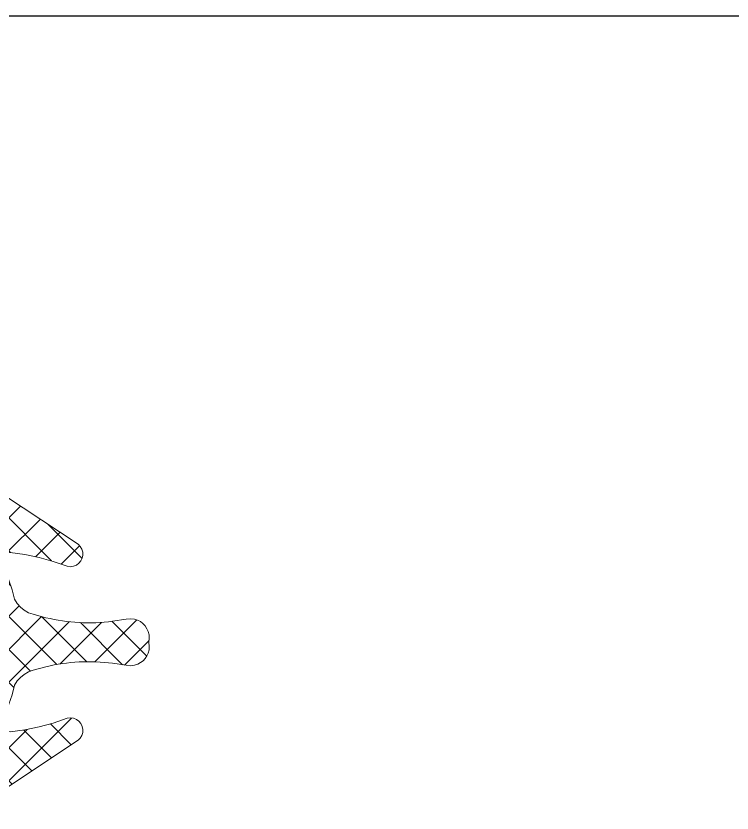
# Model space of a CAD drawing. Header units: millimetres. Extents: x 1744 to 18744, y -2272 to 2782.
# Drawn here: x 5195.6 to 5257.2, y 1774.2 to 1842.8 of the extents above; entities that cross this region are included whole.
import ezdxf

# ---------------------------------------------------------------- set-up
doc = ezdxf.new("R2010")
doc.units = ezdxf.units.MM
doc.linetypes.add('HIDDEN', pattern=[0.375, 0.25, -0.125])
for name, color, linetype, lineweight in [('2', 3, 'HIDDEN', 13), ('Уплотнители', 1, 'Continuous', 20), ('Штриховка', 1, 'Continuous', 5)]:
    doc.layers.add(name, color=color, linetype=linetype, lineweight=lineweight)

# ---------------------------------------------------------------- blocks, each defined once
blk = doc.blocks.new('Adifoam 530.082')
at = {"layer": 'Штриховка', "lineweight": 5}
h = blk.add_hatch(dxfattribs=at)
h.set_pattern_fill('ANSI37', color=256, scale=16, style=0)
h.set_pattern_definition([(45, (-11767.11427816318, 3725.758192763536), (-1.414213562373094, 1.414213562373094), []), (135, (-11767.11427816318, 3725.758192763536), (-1.414213562373094, -1.414213562373094), [])])
h.paths.add_polyline_path([(-49.05925030256549, 9.237499111162832), (-49.25513905690241, 9.272067714916828), (-49.60338573170156, 9.402660218061557), (-49.9298669891832, 9.59854897201876), (-50.19105199528532, 9.859733978308213), (-50.40870616712709, 10.18621523540923), (-50.56106408720916, 10.53446191020839), (-50.88754534468989, 11.57920193460586), (-51.2575574368093, 12.60217654206644), (-51.45344619114621, 12.86336154759692), (-51.69286578011814, 13.08101571925135), (-51.99758162047327, 13.21160822239608), (-52.30229746082568, 13.2769044739689), (-52.62877871830824, 13.2769044739689), (-52.93349455885437, 13.16807738852139), (-53.21644498207843, 12.99395405074165), (-53.43409915373467, 12.75453446214942), (-53.7388149940889, 11.49214026609616), (-53.9564691659325, 10.20798065310646), (-54.0435308344422, 8.902055622420447), (-54.0435308344422, 3.351874244087865), (-51.93228536909099, 0.3700120917360437), (-49.05925030256549, 0.3700120917360437)])
edge = h.paths.add_edge_path()
edge.add_line((-39.22128174138561, 10.99153567121539), (-40.30955259984692, 11.51390568303395))
edge.add_line((-40.30955259984692, 11.51390568303304), (-41.35429262405703, 12.12333736412165))
edge.add_line((-41.35429262405613, 12.12333736412256), (-42.37726723113701, 12.79806529602501))
edge.add_line((-42.37726723113701, 12.79806529602501), (-42.61668681991795, 12.92865779916974))
edge.add_spline(control_points=[(-42.61668681991795, 12.92865779916883), (-43.34111245484018, 13.2776299877396), (-44.19830713440842, 12.63736396643208), (-44.07496977030768, 11.84038694089531)], knot_values=[0, 0, 0, 0, 1, 1, 1, 1], degree=3, periodic=0)
edge.add_line((-44.07496977030768, 11.84038694089531), (-44.07496977030768, 11.81862152319809))
edge.add_line((-44.07496977030768, 11.81862152319809), (-44.07496977030768, 11.70979443775149))
edge.add_line((-44.07496977030768, 11.70979443775059), (-44.09673518762612, 11.36154776295143))
edge.add_line((-44.09673518762518, 11.36154776295143), (-44.20556227345239, 11.01330108815227))
edge.add_line((-44.20556227345332, 11.01330108815227), (-44.33615477640706, 10.70858524798814))
edge.add_line((-44.33615477640706, 10.70858524798814), (-44.88029020573503, 10.25151148698205))
edge.add_spline(control_points=[(-44.88029020573594, 10.25151148698205), (-45.78282950436642, 9.545949214103077), (-47.02454655394832, 9.154534461932595), (-48.16686819843835, 9.1632406287099)], knot_values=[0, 0, 0, 0, 1, 1, 1, 1], degree=3, periodic=0)
edge.add_line((-48.16686819843835, 9.1632406287099), (-48.885126965165, 9.20677146334492))
edge.add_line((-48.88512696516682, 9.20677146334492), (-49.05925030256639, 9.237499111163288))
edge.add_line((-49.05925030256549, 9.237499111162832), (-49.05925030256549, 0.3700120917358163))
edge.add_line((-49.05925030256549, 0.3700120917360437), (-39.2212817413847, 0.3700120917360437))
edge.add_line((-39.22128174138561, 0.3700120917360437), (-39.22128174138561, 10.99153567121539))
edge = h.paths.add_edge_path()
edge.add_line((-12.10157194680323, 5.702539298413284), (-12.64570737613121, 7.313180169265022))
edge.add_line((-12.64570737613212, 7.313180169265247), (-12.62394195900468, 7.552599757857477))
edge.add_line((-12.62394195900379, 7.552599757856566), (-12.53688029030309, 7.770253930271338))
edge.add_line((-12.53688029030491, 7.770253930271338), (-12.40628778735117, 7.944377267290747))
edge.add_line((-12.40628778734935, 7.944377267290747), (-12.1886336156931, 8.053204352737566))
edge.add_line((-12.1886336156931, 8.053204352737337), (-11.9709794438495, 8.09673518737236))
edge.add_line((-11.9709794438495, 8.09673518737236), (-10.7303506653061, 7.922611850352947))
edge.add_line((-10.7303506653061, 7.922611850352947), (-9.489721886569898, 7.661426844063271))
edge.add_line((-9.489721886571717, 7.661426844063496), (-8.270858524772848, 7.334945586201455))
edge.add_line((-8.270858524771027, 7.334945586202137), (-7.073760580479754, 6.921402659830391))
edge.add_line((-7.073760580480666, 6.921402659830162), (-6.812575574383116, 6.87787182595548))
edge.add_line((-6.812575574384027, 6.87787182595639), (-6.529625151156324, 6.921402659830846))
edge.add_spline(control_points=[(-6.529625151155414, 6.921402659830162), (-5.801934703880758, 7.079927448868602), (-5.434824667610881, 8.059008464428185), (-5.963724304701826, 8.619105199191836)], knot_values=[0, 0, 0, 0, 1, 1, 1, 1], degree=3, periodic=0)
edge.add_line((-5.963724304701826, 8.619105199191836), (-6.137847642101405, 8.814993953908468))
edge.add_line((-6.137847642101405, 8.814993953908468), (-12.47158403892081, 13.01571946767944))
edge.add_spline(control_points=[(-12.4715840389199, 13.01571946767944), (-13.13542926254376, 13.66178960067464), (-14.12756952845666, 13.35525997570357), (-14.32164449836455, 12.47158403892081)], knot_values=[0, 0, 0, 0, 1, 1, 1, 1], degree=3, periodic=0)
edge.add_line((-14.32164449836455, 12.47158403892081), (-14.34340991549197, 12.16686819799633))
edge.add_line((-14.34340991549288, 12.16686819799633), (-14.2781136639187, 10.53446191020748))
edge.add_line((-14.2781136639187, 10.53446191020839), (-14.256348246794, 10.27327690467928))
edge.add_spline(control_points=[(-14.25634824679218, 10.27327690467928), (-14.25417170509718, 9.70991535680514), (-14.81680773882181, 9.245586457325317), (-15.36638452238003, 9.293833131853717)], knot_values=[0, 0, 0, 0, 1, 1, 1, 1], degree=3, periodic=0)
edge.add_line((-15.33471295151321, 9.285915239137012), (-15.6275695286713, 9.359129383426533))
edge.add_line((-15.6275695286713, 9.359129383426533), (-21.43893591310371, 13.14631197082326))
edge.add_spline(control_points=[(-21.43893591310371, 13.14631197082326), (-22.39733978257391, 13.87363966139946), (-23.70725513919297, 12.94607013271888), (-23.4413542928196, 11.84038694089531)], knot_values=[0, 0, 0, 0, 1, 1, 1, 1], degree=3, periodic=0)
edge.add_line((-23.4413542928196, 11.84038694089531), (-23.33252720699238, 11.5356711007314))
edge.add_line((-23.33252720699238, 11.53567110073118), (-23.18016928671841, 11.29625151137861))
edge.add_spline(control_points=[(-23.18016928672114, 11.29625151137861), (-22.83591293842255, 10.63966142679919), (-23.18415961322171, 9.86408706169459), (-23.89842805344597, 9.663845223590666)], knot_values=[0, 0, 0, 0, 1, 1, 1, 1], degree=3, periodic=0)
edge.add_line((-23.89842805344597, 9.663845223590666), (-24.18137847667367, 9.642079806653557))
edge.add_line((-24.18137847667367, 9.642079806653783), (-25.31318016939167, 9.7509068921006))
edge.add_spline(control_points=[(-25.31318016939258, 9.750906892100373), (-27.6750906892612, 10.15211608208028), (-29.55888754552688, 10.82648125747573), (-31.58162031444954, 12.12333736412256)], knot_values=[0, 0, 0, 0, 1, 1, 1, 1], degree=3, periodic=0)
edge.add_line((-31.58162031444954, 12.12333736412256), (-32.51753325283062, 12.77629987908722))
edge.add_line((-32.51753325283062, 12.77629987908722), (-32.73518742467331, 12.95042321610663))
edge.add_spline(control_points=[(-32.73518742467241, 12.95042321610663), (-33.64897218866099, 13.4365175332814), (-34.56021765444893, 12.72333736390556), (-34.38935912939996, 11.73155985468747)], knot_values=[0, 0, 0, 0, 1, 1, 1, 1], degree=3, periodic=0)
edge.add_line((-34.38935912939996, 11.73155985468747), (-34.28053204357275, 11.47037484915836))
edge.add_line((-34.28053204357366, 11.47037484915927), (-34.17170495774462, 11.1656590082348))
edge.add_spline(control_points=[(-34.17170495774735, 11.1656590082348), (-33.93482466773094, 10.40858524771602), (-34.7085852480286, 9.635187424685682), (-35.45586457092578, 9.750906892100373)], knot_values=[0, 0, 0, 0, 1, 1, 1, 1], degree=3, periodic=0)
edge.add_line((-35.4326614763586, 9.744277436463562), (-35.76058041128, 9.837968561370415))
edge.add_line((-35.76058041127908, 9.837968561370415), (-36.93591293844202, 10.14268440153455))
edge.add_line((-36.93591293844202, 10.14268440153455), (-38.08948004847844, 10.53446191020816))
edge.add_line((-38.08948004847571, 10.53446191020839), (-39.22128174138561, 10.99153567121539))
edge.add_line((-39.22128174138561, 10.99153567121539), (-39.22128174138561, -10.25151148698228))
edge.add_line((-39.22128174138561, -10.25151148698205), (-38.08948004847753, -9.794437726735396))
edge.add_line((-38.08948004847571, -9.794437726736305), (-36.93591293844111, -9.402660218062463))
edge.add_line((-36.93591293844202, -9.402660218062463), (-35.76058041227407, -9.097944377395377))
edge.add_arc((-35.30440993406228, -10.16410335346745), 1.159649286400709, -28.003331200694106, 113.16431291852291, ccw=False)
edge.add_line((-34.28053204274875, -10.70858524584855), (-34.38935912939996, -10.99153567121561))
edge.add_spline(control_points=[(-34.38935912939996, -10.99153567121539), (-34.56021765444893, -11.98331318043347), (-33.64897218866099, -12.69649334904989), (-32.73518742467241, -12.21039903263454)], knot_values=[0, 0, 0, 0, 1, 1, 1, 1], degree=3, periodic=0)
edge.add_line((-32.73518742467241, -12.21039903263454), (-32.51753325282971, -12.03627569561354))
edge.add_line((-32.51753325283062, -12.03627569561376), (-31.58162031444954, -11.38331317989013))
edge.add_spline(control_points=[(-31.58162031444954, -11.38331317988923), (-29.70253929883438, -10.11946795629501), (-27.53579201934007, -9.381257557630306), (-25.31318016939258, -9.010882708628287)], knot_values=[0, 0, 0, 0, 1, 1, 1, 1], degree=3, periodic=0)
edge.add_line((-25.31318016939258, -9.010882708628287), (-24.18137847667277, -8.880290205483561))
edge.add_line((-24.18137847667367, -8.880290205483561), (-23.89842805344597, -8.923821040118582))
edge.add_spline(control_points=[(-23.89842805344597, -8.923821040118582), (-23.15550181393883, -9.141112454507036), (-22.8464328901955, -9.888754534479176), (-23.18016928672114, -10.55622732790652)], knot_values=[0, 0, 0, 0, 1, 1, 1, 1], degree=3, periodic=0)
edge.add_line((-23.18016928672114, -10.55622732790652), (-23.33252720699238, -10.79564691649875))
edge.add_line((-23.33252720699238, -10.79564691649875), (-23.4413542928196, -11.10036275666289))
edge.add_spline(control_points=[(-23.4413542928196, -11.10036275666289), (-23.70725513919297, -12.2060459492468), (-22.39733978257391, -13.13361547792738), (-21.43893591310371, -12.40628778735117)], knot_values=[0, 0, 0, 0, 1, 1, 1, 1], degree=3, periodic=0)
edge.add_line((-21.43893591310371, -12.40628778735117), (-15.6275695286713, -8.619105199193427))
edge.add_line((-15.6275695286713, -8.619105199194108), (-15.36638452238003, -8.553808947622201))
edge.add_spline(control_points=[(-15.36638452238003, -8.553808947622201), (-14.82370012116916, -8.506287786864503), (-14.26940749695677, -8.957557436941897), (-14.25634824679218, -9.511487303509968)], knot_values=[0, 0, 0, 0, 1, 1, 1, 1], degree=3, periodic=0)
edge.add_line((-14.25634824679218, -9.511487303509968), (-14.27811366391961, -9.794437726737211))
edge.add_line((-14.2781136639187, -9.794437726736305), (-14.34340991549288, -11.42684401452425))
edge.add_line((-14.34340991549288, -11.42684401452425), (-14.32164449836546, -11.73155985468838))
edge.add_spline(control_points=[(-14.32164449836455, -11.73155985468929), (-14.17291414752071, -12.59782345792064), (-13.07448609454877, -12.89709794442024), (-12.4715840389199, -12.27569528420736)], knot_values=[0, 0, 0, 0, 1, 1, 1, 1], degree=3, periodic=0)
edge.add_line((-12.4715840389199, -12.27569528420736), (-6.137847642100496, -8.074969770436608))
edge.add_line((-6.137847642101405, -8.074969770436383), (-5.963724304701826, -7.879081015719747))
edge.add_spline(control_points=[(-5.963724304701826, -7.879081015719747), (-5.434824667610881, -7.318984280956101), (-5.801934703880758, -6.339903264636178), (-6.529625151155414, -6.181378476358077)], knot_values=[0, 0, 0, 0, 1, 1, 1, 1], degree=3, periodic=0)
edge.add_line((-6.529625151155414, -6.181378476358077), (-6.812575574383116, -6.137847642483392))
edge.add_line((-6.812575574384027, -6.137847642484302), (-7.073760580481575, -6.181378476358985))
edge.add_line((-7.073760580480666, -6.181378476358077), (-8.270858524771937, -6.594921402729141))
edge.add_line((-8.270858524771027, -6.594921402730051), (-9.489721886569898, -6.921402659831755))
edge.add_line((-9.489721886571717, -6.921402659831982), (-10.73035066530701, -7.182587666121435))
edge.add_line((-10.7303506653061, -7.182587666121435), (-11.97097944385041, -7.356711003901182))
edge.add_line((-11.9709794438495, -7.356711003900272), (-12.1886336156931, -7.313180169265247))
edge.add_line((-12.1886336156931, -7.313180169265247), (-12.40628778734935, -7.204353083818657))
edge.add_line((-12.40628778734935, -7.204353083818657), (-12.53688029030491, -7.008464329101797))
edge.add_line((-12.53688029030491, -7.008464329102022), (-12.6239419590056, -6.812575574385391))
edge.add_line((-12.62394195900379, -6.812575574384482), (-12.64570737613121, -6.573155985793162))
edge.add_line((-12.64570737613212, -6.573155985793162), (-12.10157194680414, -4.962515114942789))
edge.add_line((-12.10157194680323, -4.962515114942106), (-11.81862152357644, -4.157194679894018))
edge.add_line((-11.81862152357644, -4.157194679894018), (-11.60096735192201, -3.330108827150978))
edge.add_line((-11.60096735192382, -3.330108827151886), (-11.38331318026939, -2.960096735415842))
edge.add_line((-11.38331318026758, -2.960096735414936), (-11.10036275703987, -2.65538089449069))
edge.add_line((-11.10036275704078, -2.655380894490459), (-10.77388149956004, -2.394195888961348))
edge.add_line((-10.77388149955914, -2.394195888961348), (-10.40386940763255, -2.176541717306918))
edge.add_line((-10.40386940763164, -2.176541717306918), (-10.01209189857763, -2.045949214162189))
edge.add_line((-10.01209189857763, -2.045949214162189), (-8.902055622797887, -1.741233373998056))
edge.add_arc((-5.200262622925947, -17.21688216916982), 15.91222728109998, 82.6186907048916, 103.45244755587112, ccw=False)
edge.add_line((-3.155985489749581, -1.436517533073581), (-2.002418379903244, -1.61064087085333))
edge.add_line((-2.002418379903244, -1.61064087085333), (-1.632406287786579, -1.654171704728014))
edge.add_line((-1.63240628778476, -1.654171704728014), (-1.262394196050991, -1.61064087085333))
edge.add_spline(control_points=[(-1.262394196051899, -1.61064087085333), (-0.5020556228046189, -1.398790810128502), (-0.0072551392313471, -0.8024183799616365), (0, 0)], knot_values=[0, 0, 0, 0, 1, 1, 1, 1], degree=3, periodic=0)
edge.add_line((0, 0), (-0.0435308344422083, 0.3700120917360437))
edge.add_line((-0.0435308344422083, 0.3700120917360437), (0, 0.7400241834720874))
edge.add_spline(control_points=[(0, 0.7400241834720874), (0.0253929865557439, 1.474607013282366), (-0.5582829505219709, 2.225151148338681), (-1.262394196051899, 2.350665054325415)], knot_values=[0, 0, 0, 0, 1, 1, 1, 1], degree=3, periodic=0)
edge.add_line((-1.262394196051899, 2.350665054325415), (-1.632406287785665, 2.394195888960438))
edge.add_line((-1.63240628778476, 2.394195888960438), (-2.002418379903244, 2.350665054325415))
edge.add_line((-2.002418379903244, 2.350665054325415), (-3.155985489749581, 2.176541717305779))
edge.add_arc((-5.200262624995954, 17.95690635302207), 15.91222728098861, 256.5475524516901, 277.3813093026696, ccw=False)
edge.add_line((-8.90205562279698, 2.481257557470144), (-10.01209189857672, 2.785973397634279))
edge.add_line((-10.01209189857763, 2.785973397634279), (-10.40386940763164, 2.916565900778778))
edge.add_line((-10.40386940763164, 2.916565900779004), (-10.77388149955823, 3.134220072433663))
edge.add_line((-10.77388149955914, 3.134220072433435), (-11.10036275703987, 3.395405078722886))
edge.add_line((-11.10036275704078, 3.395405078722886), (-11.38331318026849, 3.700120918887022))
edge.add_line((-11.38331318026758, 3.700120918887022), (-11.60096735192201, 4.070133010623748))
edge.add_line((-11.60096735192382, 4.070133010623973), (-11.81862152357826, 4.897218863367013))
edge.add_line((-11.81862152357644, 4.897218863366106), (-12.10157194680323, 5.702539298412375))
edge = h.paths.add_edge_path()
edge.add_line((-39.22128174138561, 0.3700120917360437), (-49.05925030256639, 0.3700120917360437))
edge.add_line((-49.05925030256549, 0.3700120917360437), (-49.05925030256549, -8.497474926930863))
edge.add_line((-49.05925030256549, -8.497474926930863), (-48.88512696516591, -8.466747279112496))
edge.add_line((-48.88512696516682, -8.466747279111585), (-48.16686819844107, -8.423216445234857))
edge.add_spline(control_points=[(-48.16686819843835, -8.42321644523554), (-47.02454655394832, -8.414510277701082), (-45.78246674748334, -8.805925030629624), (-44.88029020573594, -9.511487303509968)], knot_values=[0, 0, 0, 0, 1, 1, 1, 1], degree=3, periodic=0)
edge.add_line((-44.88029020573594, -9.511487303509968), (-44.33615477640795, -9.968561064516054))
edge.add_line((-44.33615477640706, -9.968561064516054), (-44.20556227345332, -10.27327690468019))
edge.add_line((-44.20556227345332, -10.27327690468019), (-44.09673518762612, -10.62152357947934))
edge.add_line((-44.09673518762518, -10.62152357947934), (-44.07496977030677, -10.9697702542785))
edge.add_line((-44.07496977030768, -10.9697702542785), (-44.07496977030768, -10.99153567121539))
edge.add_line((-44.07496977030768, -10.99153567121539), (-44.07496977030768, -11.1003627566622))
edge.add_spline(control_points=[(-44.07496977030768, -11.10036275666289), (-44.19141475225297, -11.90604594897468), (-43.34401451049415, -12.53434099191508), (-42.61668681991795, -12.18863361569674)], knot_values=[0, 0, 0, 0, 1, 1, 1, 1], degree=3, periodic=0)
edge.add_line((-42.61668681991795, -12.18863361569674), (-42.37726723113701, -12.03627569561217))
edge.add_line((-42.37726723113701, -12.0362756956124), (-41.35429262405703, -11.38331317988968))
edge.add_line((-41.35429262405613, -11.38331317988923), (-40.30955259984603, -10.77388149956095))
edge.add_line((-40.30955259984692, -10.77388149956095), (-39.22128174138561, -10.25151148698228))
edge.add_line((-39.22128174138561, -10.25151148698205), (-39.22128174138561, 0.370012091736271))
edge = h.paths.add_edge_path()
edge.add_line((-49.05925030256549, 0.3700120917360437), (-51.93228536909099, 0.3700120917360437))
edge.add_line((-51.93228536909099, 0.3700120917360437), (-54.0435308344422, -2.611850060615779))
edge.add_line((-54.0435308344422, -2.611850060615779), (-54.0435308344422, -2.633615477553348))
edge.add_line((-54.0435308344422, -2.633615477553576), (-54.0435308344422, -8.162031438946995))
edge.add_line((-54.0435308344422, -8.162031438946087), (-53.9564691659325, -9.467956468874943))
edge.add_line((-53.9564691659325, -9.467956468874943), (-53.7388149940889, -10.75211608186373))
edge.add_line((-53.7388149940889, -10.75211608186373), (-53.43409915373378, -12.0145102779179))
edge.add_line((-53.43409915373467, -12.0145102779179), (-53.21644498208113, -12.25392986726979))
edge.add_line((-53.21644498207843, -12.25392986726956), (-52.93349455885163, -12.42805320428897))
edge.add_line((-52.93349455885437, -12.42805320428897), (-52.62877871830914, -12.51511487279868))
edge.add_spline(control_points=[(-52.62877871830824, -12.51511487279868), (-52.04836759376849, -12.61015719431179), (-51.55574365189204, -12.37146311949118), (-51.2575574368093, -11.86215235783538)], knot_values=[0, 0, 0, 0, 1, 1, 1, 1], degree=3, periodic=0)
edge.add_line((-51.2575574368093, -11.86215235783538), (-50.88754534469081, -10.83917775113377))
edge.add_line((-50.88754534468989, -10.83917775113377), (-50.56106408720825, -9.794437726736305))
edge.add_line((-50.56106408720916, -9.794437726736305), (-50.408706167128, -9.446191051937149))
edge.add_line((-50.40870616712709, -9.446191051937149), (-50.19105199528532, -9.11970979407488))
edge.add_line((-50.19105199528532, -9.11970979407488), (-49.9298669891832, -8.858524788545992))
edge.add_line((-49.9298669891832, -8.858524788546674), (-49.60338573170338, -8.66263603383004))
edge.add_line((-49.60338573170156, -8.66263603382913), (-49.25513905690332, -8.532043530684401))
edge.add_line((-49.25513905690241, -8.532043530684401), (-49.05925030256639, -8.497474926930636))
edge.add_line((-49.05925030256549, -8.497474926930863), (-49.05925030256549, 0.3700120917360437))
at = {"layer": '2'}
for p, q in [((-39.22128174138561, -10.25151148698205), (-39.22128174138561, 10.99153567121539)), ((-49.05925030256549, 9.228536880281807), (-49.05925030256549, -8.488512696809723)), ((-19.1535671101592, 0.3700120917360437), (-51.93228536909099, 0.3700120917360437))]:
    blk.add_line(p, q, dxfattribs=at)
at = {"layer": 'Уплотнители'}
for points in [[(-52.62877871830824, -12.51511487279868), (-52.93349455885437, -12.42805320428897), (-53.21644498207843, -12.25392986726956), (-53.43409915373467, -12.0145102779179), (-53.7388149940889, -10.75211608186373), (-53.9564691659325, -9.467956468874943), (-54.0435308344422, -8.162031438946087), (-54.0435308344422, -2.611850060615779), (-51.93228536909099, 0.3700120917360437), (-54.0435308344422, 3.351874244087865), (-54.0435308344422, 8.902055622420447), (-53.9564691659325, 10.20798065310646), (-53.7388149940889, 11.49214026609616), (-53.43409915373467, 12.75453446214942), (-53.21644498207843, 12.99395405074165), (-52.93349455885437, 13.16807738852139), (-52.62877871830824, 13.2769044739689), (-52.30229746082568, 13.2769044739689), (-51.99758162047327, 13.21160822239608), (-51.69286578011814, 13.08101571925135), (-51.45344619114621, 12.86336154759692), (-51.2575574368093, 12.60217654206644), (-50.88754534468989, 11.57920193460586), (-50.56106408720916, 10.53446191020839), (-50.40870616712709, 10.18621523540923), (-50.19105199528532, 9.859733978308213), (-49.9298669891832, 9.59854897201876), (-49.60338573170156, 9.402660218061557), (-49.25513905690241, 9.272067714916828), (-48.88512696516682, 9.20677146334492), (-48.16686819843835, 9.1632406287099)], [(-21.43893591310371, 13.14631197082326), (-15.6275695286713, 9.359129383426533), (-15.36638452238003, 9.293833131853717)], [(-55.03409915373413, 12.75453446214942), (-55.03409915373413, 12.7327690444522)], [(-52.85755743680875, 12.60217654206644), (-52.85755743680875, 12.58041112437058)], [(-42.61668681991795, 12.92865779916883), (-42.37726723113701, 12.79806529602501), (-41.35429262405613, 12.12333736412256), (-40.30955259984692, 11.51390568303304), (-39.22128174138561, 10.99153567121539), (-38.08948004847571, 10.53446191020839), (-36.93591293844202, 10.14268440153455), (-35.76058041127908, 9.837968561370415), (-35.45586457092578, 9.750906892100373)], [(-32.73518742467331, 12.95042321610663), (-32.51753325283062, 12.77629987908722), (-31.58162031444954, 12.12333736412256)], [(-14.32164449836455, 12.47158403892081), (-14.34340991549288, 12.16686819799633), (-14.2781136639187, 10.53446191020839), (-14.25634824679218, 10.27327690467928)], [(-5.963724304701826, 8.619105199191836), (-6.137847642101405, 8.814993953908468), (-12.4715840389199, 13.01571946767944)], [(-45.67496977030804, 11.70979443775059), (-45.67496977030804, 11.6880290208137)], [(-44.07496977030768, 11.81862152319809), (-44.07496977030768, 11.84038694089531), (-44.07496977030768, 11.70979443775059), (-44.09673518762518, 11.36154776295143), (-44.20556227345332, 11.01330108815227), (-44.33615477640706, 10.70858524798814), (-44.88029020573594, 10.25151148698205)], [(-34.38935912939996, 11.73155985468747), (-34.28053204357366, 11.47037484915927), (-34.17170495774735, 11.1656590082348)], [(-23.4413542928196, 11.84038694089531), (-23.33252720699238, 11.53567110073118), (-23.18016928672114, 11.29625151137861)], [(-15.94340991549143, 12.16686819799633), (-15.94340991549143, 12.14510278105945)], [(-50.56106408720916, 10.53446191020839), (-50.56106408720916, 10.5126964932715)], [(-14.2781136639187, 10.53446191020839), (-14.2781136639187, 10.5126964932715)], [(-25.31318016939258, 9.750906892100373), (-24.18137847667367, 9.642079806653783), (-23.89842805344597, 9.663845223590666)], [(-15.6275695286713, 9.359129383426533), (-15.6275695286713, 9.337363966488736)], [(-54.0435308344422, 7.596130592491587), (-54.0435308344422, 7.574365175554702)], [(0, 0), (-0.0435308344422083, 0.3700120917360437), (0, 0.7400241834720874)], [(-51.93228536909099, 0.3700120917360437), (-51.93228536909099, 0.3482466747982471)], [(-0.0435308344422083, 0.3700120917360437), (-0.0435308344422083, 0.3482466747982471)], [(-54.0435308344422, -2.611850060615779), (-54.0435308344422, -2.633615477553576)], [(-11.60096735192382, -3.330108827151886), (-11.60096735192382, -3.351874244088776)], [(-12.10157194680323, -4.962515114942106), (-12.10157194680323, -4.984280531878994)], [(-54.0435308344422, -6.856106409019502), (-54.0435308344422, -6.87787182595639)], [(-12.64570737613212, -6.573155985793162), (-12.64570737613212, -6.594921402730051)], [(-12.4715840389199, -12.27569528420736), (-6.137847642101405, -8.074969770436383), (-5.963724304701826, -7.879081015719747)], [(-51.2575574368093, -11.86215235783538), (-50.88754534468989, -10.83917775113377), (-50.56106408720916, -9.794437726736305), (-50.40870616712709, -9.446191051937149), (-50.19105199528532, -9.11970979407488), (-49.9298669891832, -8.858524788546674), (-49.60338573170156, -8.66263603382913), (-49.25513905690241, -8.532043530684401), (-48.88512696516682, -8.466747279111585), (-48.16686819843835, -8.42321644523554)], [(-23.89842805344597, -8.923821040118582), (-24.18137847667367, -8.880290205483561), (-25.31318016939258, -9.010882708628287)], [(-21.43893591310371, -12.40628778735117), (-15.6275695286713, -8.619105199194108), (-15.36638452238003, -8.553808947622201)], [(-44.07496977030768, -11.12212817436102), (-44.07496977030768, -11.10036275666289), (-44.07496977030768, -10.9697702542785), (-44.09673518762518, -10.62152357947934), (-44.20556227345332, -10.27327690468019), (-44.33615477640706, -9.968561064516054), (-44.88029020573594, -9.511487303509968)], [(-42.61668681991795, -12.18863361569674), (-42.37726723113701, -12.03627569561376), (-41.35429262405613, -11.38331317988923), (-40.30955259984692, -10.77388149956095), (-39.22128174138561, -10.25151148698205), (-38.08948004847571, -9.794437726736305), (-36.93591293844202, -9.402660218062463), (-35.76058041127908, -9.09794437713799)], [(-14.32164449836455, -11.73155985468929), (-14.34340991549288, -11.42684401452425), (-14.2781136639187, -9.794437726736305), (-14.25634824679218, -9.511487303509968)], [(-14.2781136639187, -9.794437726736305), (-14.2781136639187, -9.816203143673194)], [(-44.07496977030768, -10.9697702542785), (-44.07496977030768, -10.99153567121539)], [(-34.28053204357366, -10.73035066492593), (-34.28053204357366, -10.70858524798905), (-34.38935912939996, -10.99153567121539)], [(-23.4413542928196, -11.10036275666289), (-23.33252720699238, -10.79564691649875), (-23.18016928672114, -10.55622732790652)], [(-31.58162031444954, -11.38331317988923), (-32.51753325283062, -12.03627569561376), (-32.73518742467241, -12.21039903263454)], [(-14.34340991549288, -11.42684401452425), (-14.34340991549288, -11.44860943146204)]]:
    blk.add_lwpolyline(points, dxfattribs=at)
for points in [[(-1.262394196051899, 2.350665054325415), (-1.63240628778476, 2.394195888960438), (-2.002418379903244, 2.350665054325415), (-3.155985489749581, 2.176541717306008, -0.091155643222041), (-8.90205562279698, 2.481257557470144), (-10.01209189857763, 2.785973397634279), (-10.40386940763164, 2.916565900779004), (-10.77388149955914, 3.134220072433435), (-11.10036275704078, 3.395405078722886), (-11.38331318026758, 3.700120918887022), (-11.60096735192382, 4.070133010623973), (-11.81862152357644, 4.897218863366106), (-12.10157194680323, 5.70253929841419), (-12.64570737613212, 7.313180169265247), (-12.62394195900379, 7.552599757856566), (-12.53688029030491, 7.770253930271338), (-12.40628778734935, 7.944377267290747), (-12.1886336156931, 8.053204352737337), (-11.9709794438495, 8.09673518737236), (-10.7303506653061, 7.922611850352947), (-9.489721886571717, 7.661426844063496), (-8.270858524771027, 7.334945586202137), (-7.073760580480666, 6.921402659830162), (-6.812575574384027, 6.87787182595639), (-6.529625151155414, 6.921402659830162)], [(-6.529625151155414, -6.181378476358077), (-6.812575574384027, -6.137847642484302), (-7.073760580480666, -6.181378476358077), (-8.270858524771027, -6.594921402730051), (-9.489721886571717, -6.921402659831982), (-10.7303506653061, -7.182587666121435), (-11.9709794438495, -7.356711003900272), (-12.1886336156931, -7.313180169265247), (-12.40628778734935, -7.204353083818657), (-12.53688029030491, -7.008464329102022), (-12.62394195900379, -6.812575574384482), (-12.64570737613212, -6.573155985793162), (-12.10157194680323, -4.962515114942106), (-11.81862152357644, -4.157194679894018), (-11.60096735192382, -3.330108827151886), (-11.38331318026758, -2.960096735414936), (-11.10036275704078, -2.655380894490459), (-10.77388149955914, -2.394195888961348), (-10.40386940763164, -2.176541717306918), (-10.01209189857763, -2.045949214162189), (-8.90205562279698, -1.741233373998056, -0.0911556432220409), (-3.155985489749581, -1.436517533073581), (-2.002418379903244, -1.61064087085333), (-1.63240628778476, -1.654171704728014), (-1.262394196051899, -1.61064087085333)]]:
    blk.add_lwpolyline(points, format="xyb", dxfattribs=at)
blk.add_arc((-35.30440993406228, -10.16410335346745), 1.159649286400655, 331.9966687021413, 113.1643128646082, dxfattribs=at)
for points in [[(-21.43893591310371, 13.14631197082326), (-22.39733978257209, 13.87363966139946), (-23.70725513919206, 12.94607013271888), (-23.4413542928196, 11.84038694089531)], [(-42.61668681991795, 12.92865779916883), (-43.34111245484018, 13.2776299877396), (-44.19830713440842, 12.63736396643208), (-44.07496977030768, 11.84038694089531)], [(-32.73518742467331, 12.95042321610663), (-33.64897218866099, 13.4365175332814), (-34.56021765444893, 12.72333736390556), (-34.38935912940087, 11.73155985468747)], [(-12.4715840389199, 13.01571946767944), (-13.13542926254558, 13.66178960067464), (-14.12756952845848, 13.35525997570357), (-14.32164449836455, 12.47158403892081)], [(-31.58162031444954, 12.12333736412256), (-29.55888754552688, 10.82648125747573), (-27.6750906892612, 10.15211608208028), (-25.31318016939258, 9.750906892100373)], [(-35.45586457092578, 9.750906892100373), (-34.7085852480286, 9.635187424685682), (-33.93482466773094, 10.40858524771602), (-34.17170495774735, 11.1656590082348)], [(-23.89842805344597, 9.663845223590666), (-23.18415961322171, 9.86408706169459), (-22.83591293842255, 10.63966142679919), (-23.18016928672114, 11.29625151137861)], [(-48.16686819843835, 9.1632406287099), (-47.02454655394832, 9.154534461932595), (-45.78282950436642, 9.545949214103077), (-44.88029020573594, 10.25151148698205)], [(-15.36638452238003, 9.293833131853717), (-14.81680773882181, 9.245586457325317), (-14.25417170509718, 9.70991535680514), (-14.25634824679218, 10.27327690467928)], [(-6.529625151155414, 6.921402659830162), (-5.801934703880758, 7.079927448868602), (-5.434824667610881, 8.059008464428185), (-5.963724304701826, 8.619105199191836)], [(0, 0.7400241834720874), (0.0253929865557439, 1.474607013282366), (-0.5582829505219709, 2.225151148338681), (-1.262394196051899, 2.350665054325415)], [(-1.262394196051899, -1.61064087085333), (-0.5020556228046189, -1.398790810128502), (-0.0072551392313471, -0.8024183799616365), (0, 0)], [(-5.963724304701826, -7.879081015719747), (-5.434824667610881, -7.318984280956101), (-5.801934703880758, -6.339903264636178), (-6.529625151155414, -6.181378476358077)], [(-44.88029020573594, -9.511487303509968), (-45.78246674748334, -8.805925030629624), (-47.02454655394832, -8.414510277701082), (-48.16686819843835, -8.42321644523554)], [(-23.18016928672114, -10.55622732790652), (-22.8464328901955, -9.888754534479176), (-23.15550181393883, -9.141112454507036), (-23.89842805344597, -8.923821040118582)], [(-14.25634824679218, -9.511487303509968), (-14.26940749695677, -8.957557436941897), (-14.82370012116916, -8.506287786864503), (-15.36638452238003, -8.553808947622201)], [(-25.31318016939258, -9.010882708628287), (-27.53579201934007, -9.381257557630306), (-29.70253929883438, -10.11946795629501), (-31.58162031444954, -11.38331317988923)], [(-44.07496977030768, -11.10036275666289), (-44.19141475225297, -11.90604594897468), (-43.34401451049415, -12.53434099191508), (-42.61668681991795, -12.18863361569674)], [(-34.38935912939996, -10.99153567121539), (-34.56021765444893, -11.98331318043347), (-33.64897218866099, -12.69649334904989), (-32.73518742467241, -12.21039903263454)], [(-23.4413542928196, -11.10036275666289), (-23.70725513919297, -12.2060459492468), (-22.39733978257391, -13.13361547792738), (-21.43893591310371, -12.40628778735117)], [(-52.62877871830824, -12.51511487279868), (-52.04836759376849, -12.61015719431179), (-51.55574365189204, -12.37146311949118), (-51.2575574368093, -11.86215235783538)], [(-14.32164449836455, -11.73155985468929), (-14.17291414752071, -12.59782345792064), (-13.07448609454877, -12.89709794442024), (-12.4715840389199, -12.27569528420736)]]:
    blk.add_open_spline(points, degree=3, dxfattribs=at)

msp = doc.modelspace()

# ---------------------------------------------------------------- linework, layer by layer
msp.add_lwpolyline([(4962.439503434452, 1842.836601198632), (5331.820040254336, 1842.836601198632), (5331.820040254336, 1351.036203926925), (4962.439503434452, 1351.036203926925)], close=True)

# ---------------------------------------------------------------- block references
msp.add_blockref('Adifoam 530.082', (5207.072070332798, 1788.529155669406, 304.043855105363))

doc.saveas('drawing.dxf')
